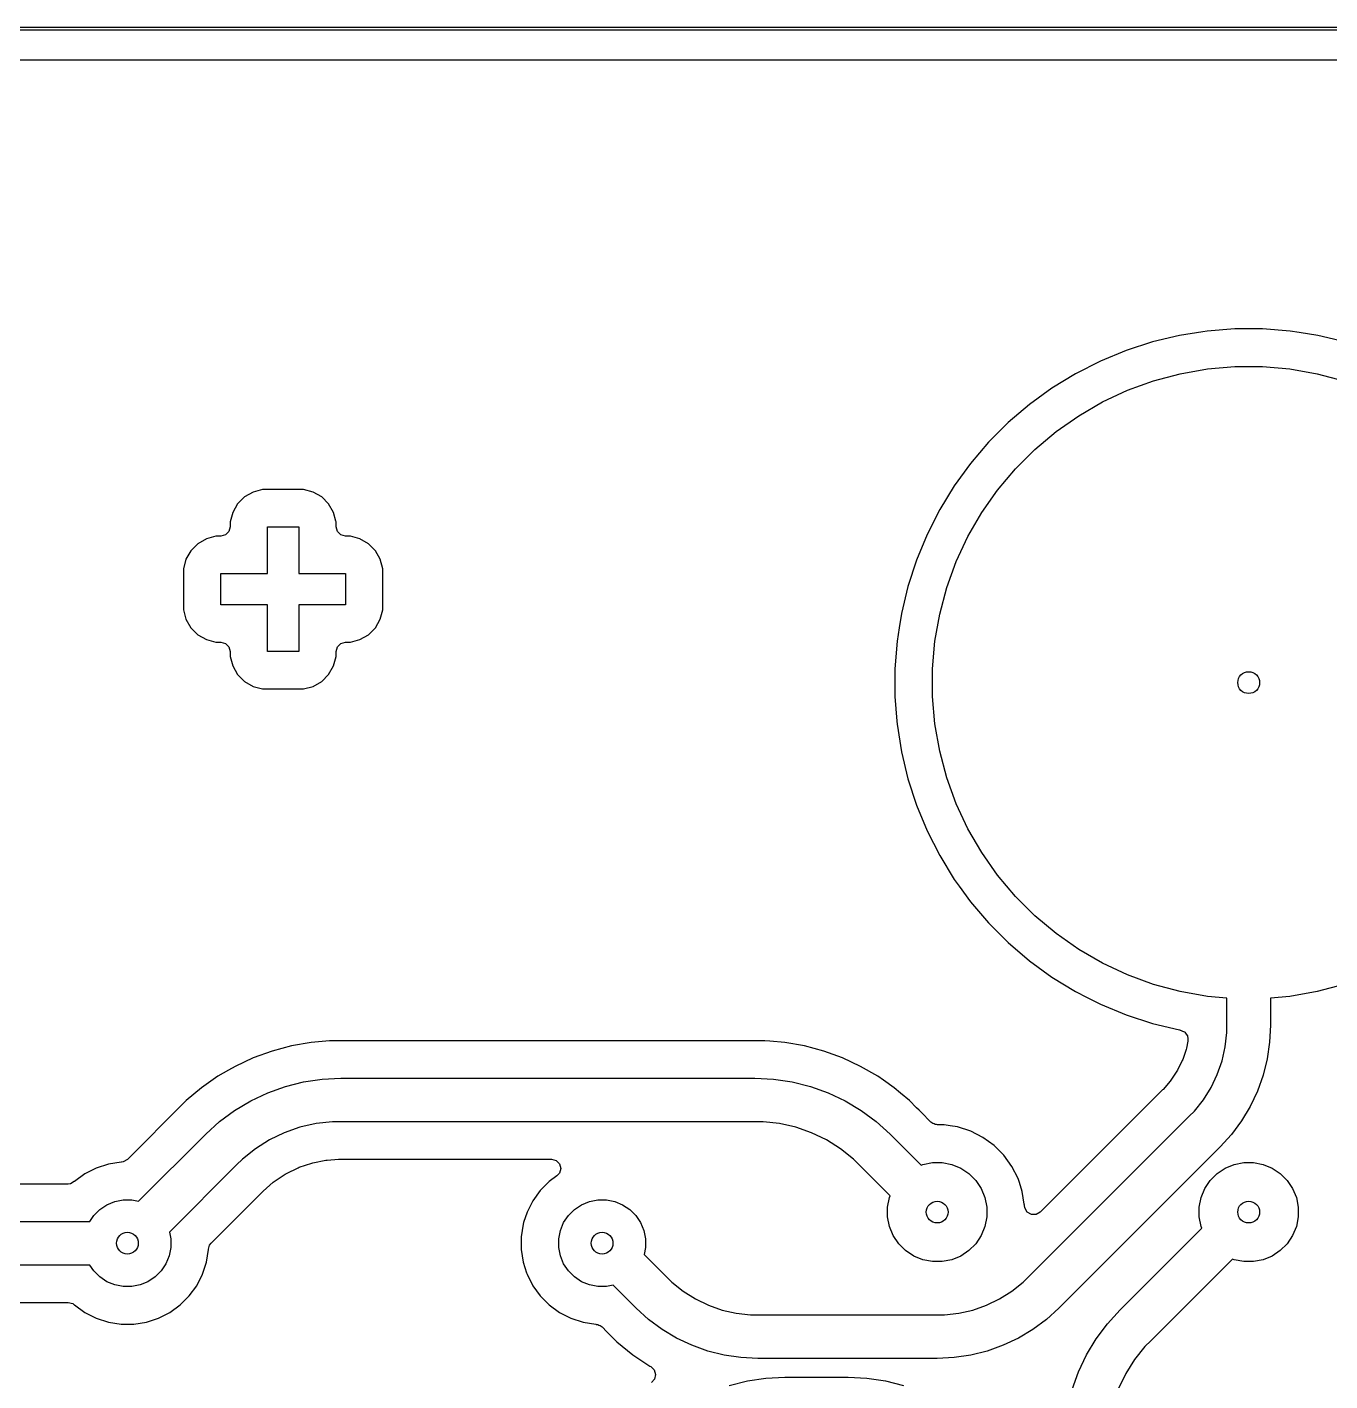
# Model space of a CAD drawing. Extents: x 2.78 to 5.89, y -4.63 to -2.07.
# Drawn here: x 3.601 to 4.425, y -2.924 to -2.068 of the extents above; entities that cross this region are included whole.
import ezdxf

# ---------------------------------------------------------------- set-up
doc = ezdxf.new("R2010")
doc.units = 0
doc.header["$MEASUREMENT"] = 0
doc.layers.add('BLACK', color=7, linetype='CONTINUOUS')

msp = doc.modelspace()

# ---------------------------------------------------------------- linework, layer by layer
at = {"layer": 'BLACK', "linetype": 'CONTINUOUS'}
for p, q in [((2.77907, -2.06796), (5.8893, -2.06796)), ((5.88832, -2.06993), (2.78005, -2.06993)), ((2.84053, -2.08865), (5.82784, -2.08865)), ((4.36477, -2.25869), (4.34725, -2.26007)), ((4.38234, -2.25869), (4.36477, -2.25869)), ((4.39986, -2.26007), (4.38234, -2.25869)), ((4.3128, -2.26692), (4.29609, -2.27235)), ((4.32989, -2.26282), (4.3128, -2.26692)), ((4.3445, -2.2605), (4.32989, -2.26282)), ((4.34725, -2.26007), (4.3445, -2.2605)), ((4.40536, -2.26094), (4.39986, -2.26007)), ((4.41722, -2.26282), (4.40536, -2.26094)), ((4.43431, -2.26692), (4.41722, -2.26282)), ((4.29609, -2.27235), (4.27985, -2.27907)), ((4.29609, -2.27235), (4.29609, -2.27235)), ((4.27985, -2.27907), (4.2642, -2.28705)), ((4.33027, -2.28707), (4.34745, -2.28404)), ((4.34745, -2.28404), (4.36483, -2.28252)), ((4.36483, -2.28252), (4.38228, -2.28252)), ((4.38228, -2.28252), (4.39966, -2.28404)), ((4.39966, -2.28404), (4.41684, -2.28707)), ((4.2642, -2.28705), (4.24921, -2.29623)), ((4.29702, -2.29755), (4.31342, -2.29159)), ((4.31342, -2.29159), (4.33027, -2.28707)), ((4.41684, -2.28707), (4.4337, -2.29159)), ((4.24921, -2.29623), (4.23499, -2.30656)), ((4.28121, -2.30493), (4.29702, -2.29755)), ((4.23499, -2.30656), (4.22163, -2.31798)), ((4.23499, -2.30656), (4.23499, -2.30656)), ((4.2661, -2.31365), (4.28121, -2.30493)), ((4.22163, -2.31798), (4.2092, -2.3304)), ((4.2518, -2.32366), (4.2661, -2.31365)), ((4.23844, -2.33487), (4.2518, -2.32366)), ((4.2092, -2.3304), (4.19779, -2.34377)), ((4.2261, -2.34721), (4.23844, -2.33487)), ((4.19779, -2.34377), (4.18746, -2.35798)), ((4.19779, -2.34377), (4.19779, -2.34377)), ((4.21489, -2.36058), (4.2261, -2.34721)), ((3.75037, -2.36026), (3.74435, -2.36187)), ((3.75659, -2.36026), (3.75037, -2.36026)), ((3.77628, -2.36026), (3.75659, -2.36026)), ((3.78229, -2.36187), (3.77628, -2.36026)), ((4.18746, -2.35798), (4.17828, -2.37297)), ((4.20488, -2.37487), (4.21489, -2.36058)), ((3.73456, -2.36939), (3.73145, -2.37478)), ((3.73896, -2.36499), (3.73456, -2.36939)), ((3.74435, -2.36187), (3.73896, -2.36499)), ((3.74435, -2.36187), (3.74435, -2.36187)), ((3.74435, -2.36187), (3.74435, -2.36187)), ((3.78768, -2.36499), (3.78229, -2.36187)), ((3.79208, -2.36939), (3.78768, -2.36499)), ((3.79519, -2.37478), (3.79208, -2.36939)), ((3.73142, -2.37487), (3.72984, -2.38079)), ((3.73145, -2.37478), (3.73142, -2.37487)), ((3.73145, -2.37478), (3.73145, -2.37478)), ((3.79668, -2.38033), (3.79519, -2.37478)), ((4.17828, -2.37297), (4.1703, -2.38863)), ((4.19615, -2.38998), (4.20488, -2.37487)), ((3.72905, -2.38686), (3.7269, -2.389)), ((3.72984, -2.38392), (3.72905, -2.38686)), ((3.72984, -2.38079), (3.72984, -2.38392)), ((3.75348, -2.41343), (3.75348, -2.3839)), ((3.75348, -2.3839), (3.77316, -2.3839)), ((3.77316, -2.3839), (3.77316, -2.41343)), ((3.7968, -2.38079), (3.79668, -2.38033)), ((3.7968, -2.38392), (3.7968, -2.38079)), ((3.7968, -2.38079), (3.7968, -2.38079)), ((3.79759, -2.38686), (3.7968, -2.38392)), ((3.79974, -2.389), (3.79759, -2.38686)), ((3.70943, -2.39451), (3.70503, -2.39892)), ((3.71482, -2.3914), (3.70943, -2.39451)), ((3.71482, -2.3914), (3.71482, -2.3914)), ((3.71482, -2.3914), (3.71482, -2.3914)), ((3.72084, -2.38979), (3.71482, -2.3914)), ((3.72397, -2.38979), (3.72084, -2.38979)), ((3.7269, -2.389), (3.72397, -2.38979)), ((3.80267, -2.38979), (3.79974, -2.389)), ((3.8058, -2.38979), (3.80267, -2.38979)), ((3.81182, -2.3914), (3.8058, -2.38979)), ((3.81721, -2.39451), (3.81182, -2.3914)), ((3.82161, -2.39892), (3.81721, -2.39451)), ((4.1703, -2.38863), (4.16358, -2.40486)), ((4.18878, -2.40579), (4.19615, -2.38998)), ((3.70192, -2.40431), (3.70031, -2.41032)), ((3.70503, -2.39892), (3.70192, -2.40431)), ((3.82472, -2.40431), (3.82161, -2.39892)), ((3.82633, -2.41032), (3.82472, -2.40431)), ((3.70031, -2.41032), (3.70031, -2.43)), ((3.70031, -2.41032), (3.70031, -2.41032)), ((3.82633, -2.43623), (3.82633, -2.41032)), ((4.16358, -2.40486), (4.15815, -2.42158)), ((4.16358, -2.40486), (4.16358, -2.40486)), ((4.18281, -2.42219), (4.18878, -2.40579)), ((3.72395, -2.43312), (3.72395, -2.41343)), ((3.72395, -2.41343), (3.75348, -2.41343)), ((3.77316, -2.41343), (3.80269, -2.41343)), ((3.80269, -2.41343), (3.80269, -2.43312)), ((4.15815, -2.42158), (4.15404, -2.43867)), ((3.70031, -2.43), (3.70031, -2.43623)), ((4.1783, -2.43904), (4.18281, -2.42219)), ((3.70031, -2.43623), (3.70192, -2.44224)), ((3.75348, -2.43312), (3.72395, -2.43312)), ((3.75348, -2.46264), (3.75348, -2.43312)), ((3.80269, -2.43312), (3.77316, -2.43312)), ((3.77316, -2.43312), (3.77316, -2.46264)), ((3.82472, -2.44224), (3.82633, -2.43623)), ((4.15404, -2.43867), (4.15262, -2.44763)), ((3.70192, -2.44224), (3.70503, -2.44763)), ((3.82161, -2.44763), (3.82472, -2.44224)), ((4.17527, -2.45622), (4.1783, -2.43904)), ((3.70503, -2.44763), (3.70943, -2.45204)), ((3.70943, -2.45204), (3.71482, -2.45515)), ((3.71482, -2.45515), (3.72084, -2.45676)), ((3.8058, -2.45676), (3.81182, -2.45515)), ((3.81182, -2.45515), (3.81721, -2.45204)), ((3.81721, -2.45204), (3.82161, -2.44763)), ((4.15262, -2.44763), (4.15129, -2.45602)), ((3.72084, -2.45676), (3.72397, -2.45676)), ((3.72397, -2.45676), (3.7269, -2.45754)), ((3.7269, -2.45754), (3.72905, -2.45969)), ((3.72905, -2.45969), (3.72984, -2.46262)), ((3.72984, -2.46262), (3.72984, -2.46576)), ((3.77316, -2.46264), (3.75348, -2.46264)), ((3.7968, -2.46262), (3.79759, -2.45969)), ((3.7968, -2.46576), (3.7968, -2.46262)), ((3.79759, -2.45969), (3.79974, -2.45754)), ((3.79974, -2.45754), (3.80267, -2.45676)), ((3.80267, -2.45676), (3.8058, -2.45676)), ((4.15129, -2.45602), (4.14991, -2.47354)), ((4.17375, -2.47361), (4.17527, -2.45622)), ((3.72984, -2.46576), (3.73145, -2.47177)), ((3.73145, -2.47177), (3.73456, -2.47716)), ((3.79208, -2.47716), (3.79519, -2.47177)), ((3.79519, -2.47177), (3.7968, -2.46576)), ((3.73456, -2.47716), (3.73896, -2.48156)), ((3.73896, -2.48156), (3.74435, -2.48468)), ((3.78229, -2.48468), (3.78768, -2.48156)), ((3.78768, -2.48156), (3.79208, -2.47716)), ((4.14991, -2.47354), (4.14991, -2.49112)), ((4.17375, -2.49105), (4.17375, -2.47361)), ((3.74435, -2.48468), (3.75037, -2.48629)), ((3.75037, -2.48629), (3.77628, -2.48629)), ((3.77628, -2.48629), (3.78229, -2.48468)), ((4.14991, -2.49112), (4.15113, -2.50658)), ((4.17527, -2.50843), (4.17375, -2.49105)), ((4.15113, -2.50658), (4.15129, -2.50864)), ((4.15129, -2.50864), (4.15404, -2.52599)), ((4.1783, -2.52562), (4.17527, -2.50843)), ((4.15404, -2.52599), (4.15815, -2.54308)), ((4.18281, -2.54247), (4.1783, -2.52562)), ((4.15815, -2.54308), (4.16358, -2.5598)), ((4.18878, -2.55887), (4.18281, -2.54247)), ((4.16358, -2.5598), (4.16358, -2.5598)), ((4.16358, -2.5598), (4.1703, -2.57603)), ((4.19615, -2.57468), (4.18878, -2.55887)), ((4.20488, -2.58979), (4.19615, -2.57468)), ((4.1703, -2.57603), (4.17828, -2.59169)), ((4.17828, -2.59169), (4.17828, -2.59169)), ((4.17828, -2.59169), (4.18746, -2.60667)), ((4.21489, -2.60408), (4.20488, -2.58979)), ((4.18746, -2.60667), (4.19063, -2.61104)), ((4.2261, -2.61745), (4.21489, -2.60408)), ((4.19063, -2.61104), (4.19779, -2.62089)), ((4.23844, -2.62979), (4.2261, -2.61745)), ((4.19779, -2.62089), (4.19779, -2.62089)), ((4.19779, -2.62089), (4.2092, -2.63425)), ((4.2092, -2.63425), (4.22163, -2.64668)), ((4.2518, -2.641), (4.23844, -2.62979)), ((4.2661, -2.65101), (4.2518, -2.641)), ((4.22163, -2.64668), (4.23499, -2.65809)), ((4.28121, -2.65973), (4.2661, -2.65101)), ((4.23499, -2.65809), (4.23499, -2.65809)), ((4.23499, -2.65809), (4.23499, -2.65809)), ((4.23499, -2.65809), (4.24921, -2.66842)), ((4.29702, -2.66711), (4.28121, -2.65973)), ((4.24921, -2.66842), (4.2642, -2.67761)), ((4.31342, -2.67307), (4.29702, -2.66711)), ((4.2642, -2.67761), (4.2642, -2.67761)), ((4.2642, -2.67761), (4.27154, -2.68135)), ((4.33027, -2.67759), (4.31342, -2.67307)), ((4.34745, -2.68062), (4.33027, -2.67759)), ((4.41684, -2.67759), (4.39966, -2.68062)), ((4.4337, -2.67307), (4.41684, -2.67759)), ((4.27154, -2.68135), (4.27985, -2.68558)), ((4.27985, -2.68558), (4.29609, -2.69231)), ((4.35979, -2.6817), (4.34745, -2.68062)), ((4.35978, -2.68185), (4.35979, -2.6817)), ((4.35978, -2.69886), (4.35978, -2.68185)), ((4.39966, -2.68062), (4.38733, -2.6817)), ((4.38733, -2.6817), (4.38734, -2.68185)), ((4.38734, -2.68185), (4.38734, -2.69886)), ((4.29609, -2.69231), (4.3128, -2.69774)), ((4.3128, -2.69774), (4.32989, -2.70184)), ((4.32989, -2.70184), (4.32989, -2.70184)), ((4.32989, -2.70184), (4.32989, -2.70184)), ((4.32989, -2.70184), (4.33032, -2.70191)), ((4.33032, -2.70191), (4.33043, -2.70196)), ((4.33043, -2.70196), (4.33054, -2.70195)), ((4.33054, -2.70195), (4.33181, -2.70257)), ((4.33181, -2.70257), (4.33309, -2.70315)), ((4.33309, -2.70315), (4.33316, -2.70324)), ((4.33316, -2.70324), (4.33327, -2.70329)), ((4.33327, -2.70329), (4.33405, -2.70446)), ((4.35876, -2.7125), (4.35978, -2.70343)), ((4.35978, -2.69887), (4.35978, -2.69886)), ((4.35978, -2.70343), (4.35978, -2.69887)), ((4.38734, -2.69887), (4.38681, -2.70953)), ((4.38734, -2.69886), (4.38734, -2.69887)), ((3.76853, -2.71195), (3.75634, -2.71522)), ((3.78096, -2.70976), (3.76853, -2.71195)), ((3.76853, -2.71195), (3.76853, -2.71195)), ((3.79259, -2.70874), (3.78096, -2.70976)), ((3.79353, -2.70866), (3.79259, -2.70874)), ((3.79984, -2.70866), (3.79353, -2.70866)), ((3.80227, -2.70866), (3.79984, -2.70866)), ((4.06144, -2.70866), (3.80227, -2.70866)), ((3.80227, -2.70866), (3.80227, -2.70866)), ((4.06775, -2.70866), (4.06144, -2.70866)), ((4.06776, -2.70866), (4.06775, -2.70866)), ((4.07093, -2.70894), (4.06776, -2.70866)), ((4.08033, -2.70976), (4.07093, -2.70894)), ((4.09276, -2.71195), (4.08033, -2.70976)), ((4.08033, -2.70976), (4.08033, -2.70976)), ((4.10495, -2.71522), (4.09276, -2.71195)), ((4.09276, -2.71195), (4.09276, -2.71195)), ((4.09276, -2.71195), (4.09276, -2.71195)), ((4.09276, -2.71195), (4.09276, -2.71195)), ((4.33405, -2.70446), (4.33488, -2.7056)), ((4.33515, -2.70885), (4.33425, -2.7134)), ((4.33488, -2.7056), (4.33489, -2.70572)), ((4.33489, -2.70572), (4.33495, -2.70582)), ((4.33495, -2.70582), (4.33505, -2.70722)), ((4.33505, -2.70722), (4.33519, -2.70862)), ((4.33519, -2.70862), (4.33515, -2.70885)), ((4.35672, -2.7214), (4.35876, -2.7125)), ((4.38681, -2.70953), (4.38525, -2.7201)), ((3.74448, -2.71954), (3.73304, -2.72487)), ((3.75634, -2.71522), (3.74448, -2.71954)), ((3.74448, -2.71954), (3.74448, -2.71954)), ((3.75634, -2.71522), (3.75634, -2.71522)), ((4.11681, -2.71954), (4.10495, -2.71522)), ((4.10495, -2.71522), (4.10495, -2.71522)), ((4.10495, -2.71522), (4.10495, -2.71522)), ((4.12825, -2.72487), (4.11681, -2.71954)), ((4.33158, -2.72126), (4.32859, -2.72733)), ((4.33187, -2.72055), (4.33158, -2.72126)), ((4.33405, -2.71414), (4.33187, -2.72055)), ((4.33425, -2.7134), (4.33405, -2.71414)), ((4.38525, -2.7201), (4.38265, -2.73046)), ((3.72877, -2.72733), (3.72211, -2.73118)), ((3.73304, -2.72487), (3.72877, -2.72733)), ((3.73304, -2.72487), (3.73304, -2.72487)), ((3.73304, -2.72487), (3.73304, -2.72487)), ((4.13918, -2.73118), (4.12825, -2.72487)), ((4.12825, -2.72487), (4.12825, -2.72487)), ((4.12825, -2.72487), (4.12825, -2.72487)), ((4.3282, -2.728), (4.32444, -2.73363)), ((4.32859, -2.72733), (4.3282, -2.728)), ((4.35371, -2.73001), (4.35672, -2.7214)), ((3.72211, -2.73118), (3.71177, -2.73842)), ((3.75358, -2.74151), (3.76475, -2.73751)), ((3.76475, -2.73751), (3.77626, -2.73463)), ((3.77626, -2.73463), (3.78799, -2.73289)), ((3.78799, -2.73289), (3.79984, -2.7323)), ((3.79984, -2.7323), (3.79984, -2.7323)), ((3.79984, -2.7323), (3.79984, -2.7323)), ((3.79984, -2.7323), (4.06144, -2.7323)), ((4.06144, -2.7323), (4.06144, -2.7323)), ((4.06144, -2.7323), (4.07329, -2.73289)), ((4.07329, -2.73289), (4.08503, -2.73463)), ((4.08503, -2.73463), (4.09654, -2.73751)), ((4.09654, -2.73751), (4.10771, -2.74151)), ((4.14267, -2.73363), (4.13918, -2.73118)), ((4.13918, -2.73118), (4.13918, -2.73118)), ((4.14952, -2.73842), (4.14267, -2.73363)), ((4.32397, -2.73424), (4.3194, -2.73946)), ((4.32444, -2.73363), (4.32397, -2.73424)), ((4.34489, -2.74597), (4.34975, -2.73824)), ((4.34975, -2.73824), (4.35371, -2.73001)), ((4.38265, -2.73046), (4.37905, -2.74051)), ((3.7021, -2.74653), (3.70024, -2.74839)), ((3.71177, -2.73842), (3.7021, -2.74653)), ((3.73268, -2.75268), (3.74285, -2.74658)), ((3.74285, -2.74658), (3.75358, -2.74151)), ((4.10771, -2.74151), (4.11843, -2.74658)), ((4.11843, -2.74658), (4.12861, -2.75268)), ((4.15346, -2.74173), (4.14952, -2.73842)), ((4.14952, -2.73842), (4.14952, -2.73842)), ((4.15919, -2.74653), (4.15346, -2.74173)), ((4.16365, -2.751), (4.15919, -2.74653)), ((4.31913, -2.73974), (4.24186, -2.81701)), ((4.3194, -2.73946), (4.31913, -2.73974)), ((4.3392, -2.7531), (4.34489, -2.74597)), ((4.37905, -2.74051), (4.37449, -2.75017)), ((3.70024, -2.74839), (3.66489, -2.78374)), ((3.72315, -2.75975), (3.73268, -2.75268)), ((4.12861, -2.75268), (4.13814, -2.75975)), ((4.1653, -2.75264), (4.16365, -2.751)), ((4.16365, -2.751), (4.16365, -2.751)), ((4.16646, -2.75381), (4.1653, -2.75264)), ((4.1653, -2.75264), (4.1653, -2.75264)), ((4.17277, -2.76012), (4.16646, -2.75381)), ((4.16646, -2.75381), (4.16646, -2.75381)), ((4.33599, -2.75632), (4.3392, -2.7531)), ((4.37449, -2.75017), (4.369, -2.75933)), ((3.71436, -2.76771), (3.72315, -2.75975)), ((3.77396, -2.76337), (3.76407, -2.76683)), ((3.78418, -2.76104), (3.77396, -2.76337)), ((3.7946, -2.75986), (3.78418, -2.76104)), ((3.79984, -2.75986), (3.7946, -2.75986)), ((4.06144, -2.75986), (3.79984, -2.75986)), ((3.79984, -2.75986), (3.79984, -2.75986)), ((3.79984, -2.75986), (3.79984, -2.75986)), ((4.06669, -2.75986), (4.06144, -2.75986)), ((4.06144, -2.75986), (4.06144, -2.75986)), ((4.06144, -2.75986), (4.06144, -2.75986)), ((4.0771, -2.76104), (4.06669, -2.75986)), ((4.08732, -2.76337), (4.0771, -2.76104)), ((4.09722, -2.76683), (4.08732, -2.76337)), ((4.13814, -2.75975), (4.14693, -2.76771)), ((4.17399, -2.76105), (4.17277, -2.76012)), ((4.17473, -2.76125), (4.17399, -2.76105)), ((4.1754, -2.76164), (4.17473, -2.76125)), ((4.17617, -2.76164), (4.1754, -2.76164)), ((4.17692, -2.76184), (4.17617, -2.76164)), ((4.18105, -2.76184), (4.17692, -2.76184)), ((4.18486, -2.76244), (4.18105, -2.76184)), ((4.18105, -2.76184), (4.18105, -2.76184)), ((4.18962, -2.7632), (4.18486, -2.76244)), ((4.19787, -2.76588), (4.18962, -2.7632)), ((4.23417, -2.85813), (4.33597, -2.75633)), ((4.33597, -2.75633), (4.33599, -2.75632)), ((4.369, -2.75933), (4.36263, -2.7679)), ((3.67197, -2.8101), (3.71436, -2.76771)), ((3.71436, -2.76771), (3.71436, -2.76771)), ((3.75462, -2.77138), (3.74575, -2.77696)), ((3.76407, -2.76683), (3.75462, -2.77138)), ((4.10667, -2.77138), (4.09722, -2.76683)), ((4.11554, -2.77696), (4.10667, -2.77138)), ((4.14693, -2.76771), (4.14693, -2.76771)), ((4.14693, -2.76771), (4.14693, -2.76771)), ((4.14693, -2.76771), (4.1665, -2.78728)), ((4.2056, -2.76982), (4.19787, -2.76588)), ((4.20912, -2.77237), (4.2056, -2.76982)), ((4.2056, -2.76982), (4.2056, -2.76982)), ((4.21263, -2.77492), (4.20912, -2.77237)), ((4.36263, -2.7679), (4.35546, -2.77582)), ((3.74575, -2.77696), (3.73755, -2.78349)), ((4.12374, -2.78349), (4.11554, -2.77696)), ((4.21876, -2.78106), (4.21263, -2.77492)), ((4.22386, -2.78808), (4.21876, -2.78106)), ((4.35546, -2.77582), (4.25366, -2.87762)), ((4.35546, -2.77582), (4.35546, -2.77582)), ((4.35546, -2.77582), (4.35546, -2.77582)), ((4.35546, -2.77582), (4.35546, -2.77582)), ((3.64524, -2.78921), (3.63806, -2.79287)), ((3.65291, -2.78672), (3.64524, -2.78921)), ((3.64524, -2.78921), (3.64524, -2.78921)), ((3.66087, -2.78546), (3.65291, -2.78672)), ((3.6611, -2.78544), (3.66087, -2.78546)), ((3.66226, -2.78526), (3.66109, -2.78541)), ((3.66109, -2.78541), (3.6611, -2.78544)), ((3.66489, -2.78374), (3.66226, -2.78526)), ((3.73384, -2.7872), (3.69145, -2.82959)), ((3.73755, -2.78349), (3.73384, -2.7872)), ((3.73384, -2.7872), (3.73384, -2.7872)), ((3.76534, -2.79267), (3.77283, -2.78898)), ((3.77283, -2.78898), (3.77353, -2.78869)), ((3.77353, -2.78869), (3.78144, -2.786)), ((3.78144, -2.786), (3.78218, -2.7858)), ((3.78218, -2.7858), (3.79037, -2.78418)), ((3.79037, -2.78418), (3.79113, -2.78408)), ((3.79113, -2.78408), (3.79829, -2.78361)), ((3.79829, -2.78361), (3.79965, -2.78352)), ((3.79965, -2.78352), (3.80003, -2.7835)), ((3.80003, -2.7835), (3.9329, -2.7835)), ((3.9329, -2.7835), (3.93583, -2.78429)), ((3.93583, -2.78429), (3.93798, -2.78644)), ((3.93798, -2.78644), (3.93876, -2.78937)), ((3.93876, -2.78937), (3.93798, -2.7923)), ((4.12744, -2.7872), (4.12374, -2.78349)), ((4.14701, -2.80676), (4.12744, -2.7872)), ((4.12744, -2.7872), (4.12744, -2.7872)), ((4.1665, -2.78728), (4.16756, -2.78684)), ((4.16756, -2.78684), (4.17362, -2.78563)), ((4.17362, -2.78563), (4.17979, -2.78563)), ((4.17979, -2.78563), (4.18585, -2.78684)), ((4.18585, -2.78684), (4.19155, -2.7892)), ((4.19155, -2.7892), (4.19669, -2.79263)), ((4.2278, -2.79581), (4.22386, -2.78808)), ((4.35358, -2.79263), (4.35871, -2.7892)), ((4.35871, -2.7892), (4.36441, -2.78684)), ((4.36441, -2.78684), (4.37047, -2.78563)), ((4.37047, -2.78563), (4.37664, -2.78563)), ((4.37664, -2.78563), (4.3827, -2.78684)), ((4.3827, -2.78684), (4.3884, -2.7892)), ((4.3884, -2.7892), (4.39354, -2.79263)), ((3.63132, -2.7977), (3.629, -2.79904)), ((3.63136, -2.79776), (3.63132, -2.7977)), ((3.63154, -2.79761), (3.63136, -2.79776)), ((3.63806, -2.79287), (3.63154, -2.79761)), ((3.75071, -2.80379), (3.75712, -2.79816)), ((3.75712, -2.79816), (3.75773, -2.79769)), ((3.75773, -2.79769), (3.76467, -2.79305)), ((3.76467, -2.79305), (3.76534, -2.79267)), ((3.93154, -2.79761), (3.92584, -2.80331)), ((3.93634, -2.79412), (3.93154, -2.79761)), ((3.93154, -2.79761), (3.93154, -2.79761)), ((3.93798, -2.7923), (3.93634, -2.79412)), ((4.19669, -2.79263), (4.20105, -2.79699)), ((4.20105, -2.79699), (4.20448, -2.80213)), ((4.22862, -2.79833), (4.2278, -2.79581)), ((4.34578, -2.80213), (4.34921, -2.79699)), ((4.34921, -2.79699), (4.35358, -2.79263)), ((4.39354, -2.79263), (4.3979, -2.79699)), ((4.3979, -2.79699), (4.40133, -2.80213)), ((3.62748, -2.79924), (3.49165, -2.79924)), ((3.629, -2.79904), (3.62748, -2.79924)), ((3.73408, -2.8204), (3.75042, -2.80405)), ((3.75042, -2.80405), (3.7507, -2.80379)), ((3.7507, -2.80379), (3.75071, -2.80379)), ((3.92584, -2.80331), (3.9211, -2.80983)), ((3.92584, -2.80331), (3.92584, -2.80331)), ((4.14657, -2.80783), (4.14701, -2.80676)), ((4.20448, -2.80213), (4.20685, -2.80783)), ((4.23049, -2.80406), (4.22862, -2.79833)), ((4.23173, -2.81194), (4.23049, -2.80406)), ((4.23049, -2.80406), (4.23049, -2.80406)), ((4.23049, -2.80406), (4.23049, -2.80406)), ((4.34342, -2.80783), (4.34578, -2.80213)), ((4.40133, -2.80213), (4.4037, -2.80783)), ((3.64359, -2.81918), (3.64741, -2.81536)), ((3.64741, -2.81536), (3.6519, -2.81236)), ((3.6519, -2.81236), (3.6569, -2.81029)), ((3.6569, -2.81029), (3.66219, -2.80923)), ((3.66219, -2.80923), (3.6676, -2.80923)), ((3.6676, -2.80923), (3.67197, -2.8101)), ((3.9211, -2.80983), (3.91745, -2.81701)), ((3.94359, -2.81918), (3.94741, -2.81536)), ((3.94741, -2.81536), (3.9519, -2.81236)), ((3.9519, -2.81236), (3.9569, -2.81029)), ((3.9569, -2.81029), (3.96219, -2.80923)), ((3.96219, -2.80923), (3.9676, -2.80923)), ((3.9676, -2.80923), (3.9729, -2.81029)), ((3.9729, -2.81029), (3.97789, -2.81236)), ((3.97789, -2.81236), (3.98238, -2.81536)), ((3.98238, -2.81536), (3.9862, -2.81918)), ((4.14536, -2.81389), (4.14657, -2.80783)), ((4.14536, -2.82006), (4.14536, -2.81389)), ((4.20685, -2.80783), (4.20805, -2.81389)), ((4.20805, -2.81389), (4.20805, -2.82006)), ((4.23184, -2.81264), (4.23173, -2.81194)), ((4.23184, -2.81286), (4.23184, -2.81264)), ((4.23204, -2.81438), (4.23184, -2.81286)), ((4.23356, -2.81701), (4.23204, -2.81438)), ((4.34221, -2.81389), (4.34342, -2.80783)), ((4.34221, -2.82006), (4.34221, -2.81389)), ((4.4037, -2.80783), (4.4049, -2.81389)), ((4.4049, -2.81389), (4.4049, -2.82006)), ((3.4878, -2.82288), (3.64112, -2.82288)), ((3.64112, -2.82288), (3.64359, -2.81918)), ((3.71781, -2.83666), (3.73408, -2.8204)), ((3.91532, -2.82356), (3.91496, -2.82467)), ((3.91745, -2.81701), (3.91532, -2.82356)), ((3.91745, -2.81701), (3.91745, -2.81701)), ((3.93852, -2.82866), (3.94059, -2.82367)), ((3.94059, -2.82367), (3.94359, -2.81918)), ((3.9862, -2.81918), (3.9892, -2.82367)), ((3.9892, -2.82367), (3.99127, -2.82866)), ((4.14657, -2.82612), (4.14536, -2.82006)), ((4.20805, -2.82006), (4.20685, -2.82612)), ((4.23619, -2.81853), (4.23356, -2.81701)), ((4.23923, -2.81853), (4.23619, -2.81853)), ((4.24186, -2.81701), (4.23923, -2.81853)), ((4.34342, -2.82612), (4.34221, -2.82006)), ((4.4049, -2.82006), (4.4037, -2.82612)), ((3.69145, -2.82959), (3.69232, -2.83396)), ((3.91496, -2.82467), (3.91369, -2.83263)), ((3.93747, -2.83396), (3.93852, -2.82866)), ((3.99127, -2.82866), (3.99232, -2.83396)), ((4.14893, -2.83182), (4.14657, -2.82612)), ((4.15236, -2.83696), (4.14893, -2.83182)), ((4.20448, -2.83182), (4.20105, -2.83696)), ((4.20685, -2.82612), (4.20448, -2.83182)), ((4.29223, -2.87881), (4.34386, -2.82719)), ((4.34386, -2.82719), (4.34342, -2.82612)), ((4.40133, -2.83182), (4.3979, -2.83696)), ((4.4037, -2.82612), (4.40133, -2.83182)), ((3.69232, -2.83936), (3.69127, -2.84466)), ((3.69232, -2.83396), (3.69232, -2.83936)), ((3.71484, -2.84865), (3.7161, -2.84069)), ((3.7161, -2.84069), (3.71611, -2.84046)), ((3.7161, -2.84069), (3.7161, -2.84069)), ((3.7161, -2.84069), (3.7161, -2.84069)), ((3.71611, -2.84046), (3.71619, -2.84047)), ((3.71619, -2.84047), (3.71688, -2.83788)), ((3.71688, -2.83788), (3.71781, -2.83666)), ((3.91369, -2.83263), (3.91369, -2.84069)), ((3.91369, -2.84069), (3.91496, -2.84865)), ((3.93747, -2.83936), (3.93747, -2.83396)), ((3.93852, -2.84466), (3.93747, -2.83936)), ((3.99232, -2.83936), (3.99145, -2.84373)), ((3.99232, -2.83396), (3.99232, -2.83936)), ((4.15673, -2.84132), (4.15236, -2.83696)), ((4.20105, -2.83696), (4.19669, -2.84132)), ((4.3979, -2.83696), (4.39354, -2.84132)), ((3.69127, -2.84466), (3.6892, -2.84965)), ((3.71234, -2.85631), (3.71484, -2.84865)), ((3.91496, -2.84865), (3.91715, -2.8554)), ((3.94059, -2.84965), (3.93852, -2.84466)), ((3.99145, -2.84373), (4.00585, -2.85813)), ((4.16186, -2.84475), (4.15673, -2.84132)), ((4.16756, -2.84712), (4.16186, -2.84475)), ((4.17362, -2.84832), (4.16756, -2.84712)), ((4.17979, -2.84832), (4.17362, -2.84832)), ((4.18585, -2.84712), (4.17979, -2.84832)), ((4.19155, -2.84475), (4.18585, -2.84712)), ((4.19669, -2.84132), (4.19155, -2.84475)), ((4.36335, -2.84667), (4.31172, -2.8983)), ((4.36441, -2.84712), (4.36335, -2.84667)), ((4.37047, -2.84832), (4.36441, -2.84712)), ((4.37664, -2.84832), (4.37047, -2.84832)), ((4.3827, -2.84712), (4.37664, -2.84832)), ((4.3884, -2.84475), (4.3827, -2.84712)), ((4.39354, -2.84132), (4.3884, -2.84475)), ((3.64112, -2.85044), (3.48773, -2.85044)), ((3.64359, -2.85414), (3.64112, -2.85044)), ((3.64741, -2.85796), (3.64359, -2.85414)), ((3.6519, -2.86097), (3.64741, -2.85796)), ((3.68238, -2.85796), (3.67789, -2.86097)), ((3.6862, -2.85414), (3.68238, -2.85796)), ((3.6892, -2.84965), (3.6862, -2.85414)), ((3.70869, -2.8635), (3.71234, -2.85631)), ((3.91715, -2.8554), (3.91745, -2.85631)), ((3.91745, -2.85631), (3.91745, -2.85631)), ((3.91745, -2.85631), (3.9211, -2.8635)), ((3.94359, -2.85414), (3.94059, -2.84965)), ((3.94741, -2.85796), (3.94359, -2.85414)), ((3.9519, -2.86097), (3.94741, -2.85796)), ((4.00585, -2.85813), (4.00586, -2.85813)), ((4.00586, -2.85813), (4.00586, -2.85813)), ((4.00586, -2.85813), (4.00586, -2.85814)), ((4.00586, -2.85814), (4.00908, -2.86136)), ((4.23094, -2.86136), (4.23417, -2.85813)), ((4.23417, -2.85813), (4.23417, -2.85813)), ((4.23417, -2.85813), (4.23417, -2.85813)), ((3.6569, -2.86303), (3.6519, -2.86097)), ((3.66219, -2.86409), (3.6569, -2.86303)), ((3.6676, -2.86409), (3.66219, -2.86409)), ((3.6729, -2.86303), (3.6676, -2.86409)), ((3.67789, -2.86097), (3.6729, -2.86303)), ((3.70395, -2.87002), (3.70869, -2.8635)), ((3.9211, -2.8635), (3.92584, -2.87002)), ((3.9569, -2.86303), (3.9519, -2.86097)), ((3.96219, -2.86409), (3.9569, -2.86303)), ((3.9676, -2.86409), (3.96219, -2.86409)), ((3.97197, -2.86322), (3.9676, -2.86409)), ((3.98637, -2.87762), (3.97197, -2.86322)), ((4.00908, -2.86136), (4.01622, -2.86705)), ((4.22381, -2.86705), (4.23094, -2.86136)), ((3.4917, -2.87408), (3.62748, -2.87408)), ((3.62748, -2.87408), (3.63041, -2.87487)), ((3.63041, -2.87487), (3.63135, -2.87559)), ((3.69825, -2.87571), (3.70395, -2.87002)), ((3.92584, -2.87002), (3.92584, -2.87002)), ((3.92584, -2.87002), (3.93154, -2.87571)), ((4.01622, -2.86705), (4.02395, -2.87191)), ((4.02395, -2.87191), (4.03217, -2.87587)), ((4.20786, -2.87587), (4.21608, -2.87191)), ((4.21608, -2.87191), (4.22381, -2.86705)), ((3.63135, -2.87559), (3.63136, -2.87556)), ((3.63136, -2.87556), (3.63154, -2.87571)), ((3.63154, -2.87571), (3.63806, -2.88045)), ((3.63806, -2.88045), (3.63806, -2.88045)), ((3.63806, -2.88045), (3.64524, -2.88411)), ((3.68455, -2.88411), (3.69173, -2.88045)), ((3.69173, -2.88045), (3.69825, -2.87571)), ((3.93154, -2.87571), (3.93154, -2.87571)), ((3.93154, -2.87571), (3.93806, -2.88045)), ((3.93806, -2.88045), (3.93806, -2.88045)), ((3.93806, -2.88045), (3.94524, -2.88411)), ((3.99428, -2.88479), (3.98637, -2.87762)), ((3.98637, -2.87762), (3.98637, -2.87762)), ((3.98637, -2.87762), (3.98637, -2.87762)), ((4.03217, -2.87587), (4.04079, -2.87888)), ((4.04079, -2.87888), (4.04969, -2.88091)), ((4.04969, -2.88091), (4.05876, -2.88194)), ((4.05876, -2.88194), (4.06332, -2.88194)), ((4.06332, -2.88194), (4.06332, -2.88194)), ((4.06332, -2.88194), (4.17671, -2.88194)), ((4.17671, -2.88194), (4.17673, -2.88194)), ((4.17673, -2.88194), (4.18127, -2.88194)), ((4.18127, -2.88194), (4.19034, -2.88092)), ((4.19034, -2.88092), (4.19924, -2.87888)), ((4.19924, -2.87888), (4.20786, -2.87587)), ((4.25366, -2.87762), (4.24575, -2.88479)), ((4.25366, -2.87762), (4.25366, -2.87762)), ((4.28427, -2.8876), (4.29223, -2.87881)), ((4.29223, -2.87881), (4.29223, -2.87881)), ((4.29223, -2.87881), (4.29223, -2.87881)), ((3.64524, -2.88411), (3.65291, -2.8866)), ((3.65291, -2.8866), (3.66087, -2.88786)), ((3.66087, -2.88786), (3.66087, -2.88786)), ((3.66087, -2.88786), (3.66892, -2.88786)), ((3.66892, -2.88786), (3.67688, -2.8866)), ((3.66892, -2.88786), (3.66892, -2.88786)), ((3.67688, -2.8866), (3.68455, -2.88411)), ((3.94524, -2.88411), (3.95291, -2.8866)), ((3.95291, -2.8866), (3.96087, -2.88786)), ((3.96087, -2.88786), (3.96087, -2.88786)), ((3.96087, -2.88786), (3.96087, -2.88786)), ((3.96087, -2.88786), (3.9611, -2.88788)), ((3.9611, -2.88788), (3.96109, -2.88795)), ((3.96109, -2.88795), (3.96149, -2.88806)), ((3.96149, -2.88806), (3.96226, -2.88806)), ((3.96226, -2.88806), (3.96293, -2.88845)), ((3.96293, -2.88845), (3.96368, -2.88865)), ((3.96368, -2.88865), (3.96489, -2.88958)), ((3.96489, -2.88958), (3.96793, -2.89262)), ((4.00286, -2.89115), (3.99428, -2.88479)), ((4.01202, -2.89665), (4.00286, -2.89115)), ((4.23717, -2.89115), (4.22801, -2.89665)), ((4.24575, -2.88479), (4.23717, -2.89115)), ((4.2772, -2.89713), (4.28427, -2.8876)), ((3.96793, -2.89262), (3.96793, -2.89262)), ((3.96793, -2.89262), (3.96965, -2.89434)), ((3.96965, -2.89434), (3.96965, -2.89434)), ((3.96965, -2.89434), (3.97425, -2.89894)), ((3.97425, -2.89894), (3.98431, -2.9072)), ((4.02167, -2.90121), (4.01202, -2.89665)), ((4.22801, -2.89665), (4.21835, -2.90121)), ((4.2711, -2.90731), (4.2772, -2.89713)), ((4.31171, -2.89831), (4.30801, -2.902)), ((4.31172, -2.8983), (4.31171, -2.89831)), ((4.31172, -2.8983), (4.31172, -2.8983)), ((4.31172, -2.8983), (4.31172, -2.8983)), ((4.31172, -2.8983), (4.31172, -2.8983)), ((3.98431, -2.9072), (3.99514, -2.91443)), ((4.03173, -2.90481), (4.02167, -2.90121)), ((4.04209, -2.9074), (4.03173, -2.90481)), ((4.05265, -2.90897), (4.04209, -2.9074)), ((4.06332, -2.90949), (4.05265, -2.90897)), ((4.17671, -2.90949), (4.06332, -2.90949)), ((4.06332, -2.90949), (4.06332, -2.90949)), ((4.18737, -2.90897), (4.17671, -2.9095)), ((4.17671, -2.9095), (4.17671, -2.90949)), ((4.17671, -2.90949), (4.17671, -2.90949)), ((4.17671, -2.90949), (4.17671, -2.90949)), ((4.19794, -2.9074), (4.18737, -2.90897)), ((4.2083, -2.90481), (4.19794, -2.9074)), ((4.21835, -2.90121), (4.2083, -2.90481)), ((4.26603, -2.91803), (4.2711, -2.90731)), ((4.30801, -2.902), (4.30148, -2.9102)), ((3.99514, -2.91443), (3.9956, -2.91468)), ((3.9956, -2.91468), (3.99782, -2.91675)), ((3.99782, -2.91675), (3.9987, -2.91966)), ((4.26203, -2.9292), (4.26603, -2.91803)), ((4.30148, -2.9102), (4.2959, -2.91908)), ((3.99801, -2.92262), (3.9962, -2.92466)), ((3.9987, -2.91966), (3.99801, -2.92262)), ((4.04523, -2.92651), (4.05674, -2.92363)), ((4.05674, -2.92363), (4.06848, -2.92189)), ((4.06848, -2.92189), (4.08032, -2.92131)), ((4.08032, -2.92131), (4.08033, -2.92131)), ((4.08033, -2.92131), (4.12033, -2.92131)), ((4.12033, -2.92131), (4.12033, -2.92131)), ((4.12033, -2.92131), (4.13218, -2.92189)), ((4.13218, -2.92189), (4.14391, -2.92363)), ((4.14391, -2.92363), (4.15542, -2.92651)), ((4.2959, -2.91908), (4.29135, -2.92852))]:
    msp.add_line(p, q, dxfattribs=at)
at = {"layer": 'BLACK'}
for centre in [(4.37356, -2.48233), (4.37356, -2.48233), (4.17671, -2.81698), (4.17671, -2.81698), (4.37356, -2.81698), (4.37356, -2.81698), (3.6649, -2.83666), (3.6649, -2.83666), (3.9649, -2.83666), (3.9649, -2.83666)]:
    msp.add_circle(centre, 0.00689, dxfattribs=at)
at = {"layer": 'WHITE'}
for centre in [(4.37356, -2.48233), (4.17671, -2.81698), (4.37356, -2.81698), (3.6649, -2.83666), (3.9649, -2.83666)]:
    msp.add_circle(centre, 0.00689, dxfattribs=at)

doc.saveas('drawing.dxf')
